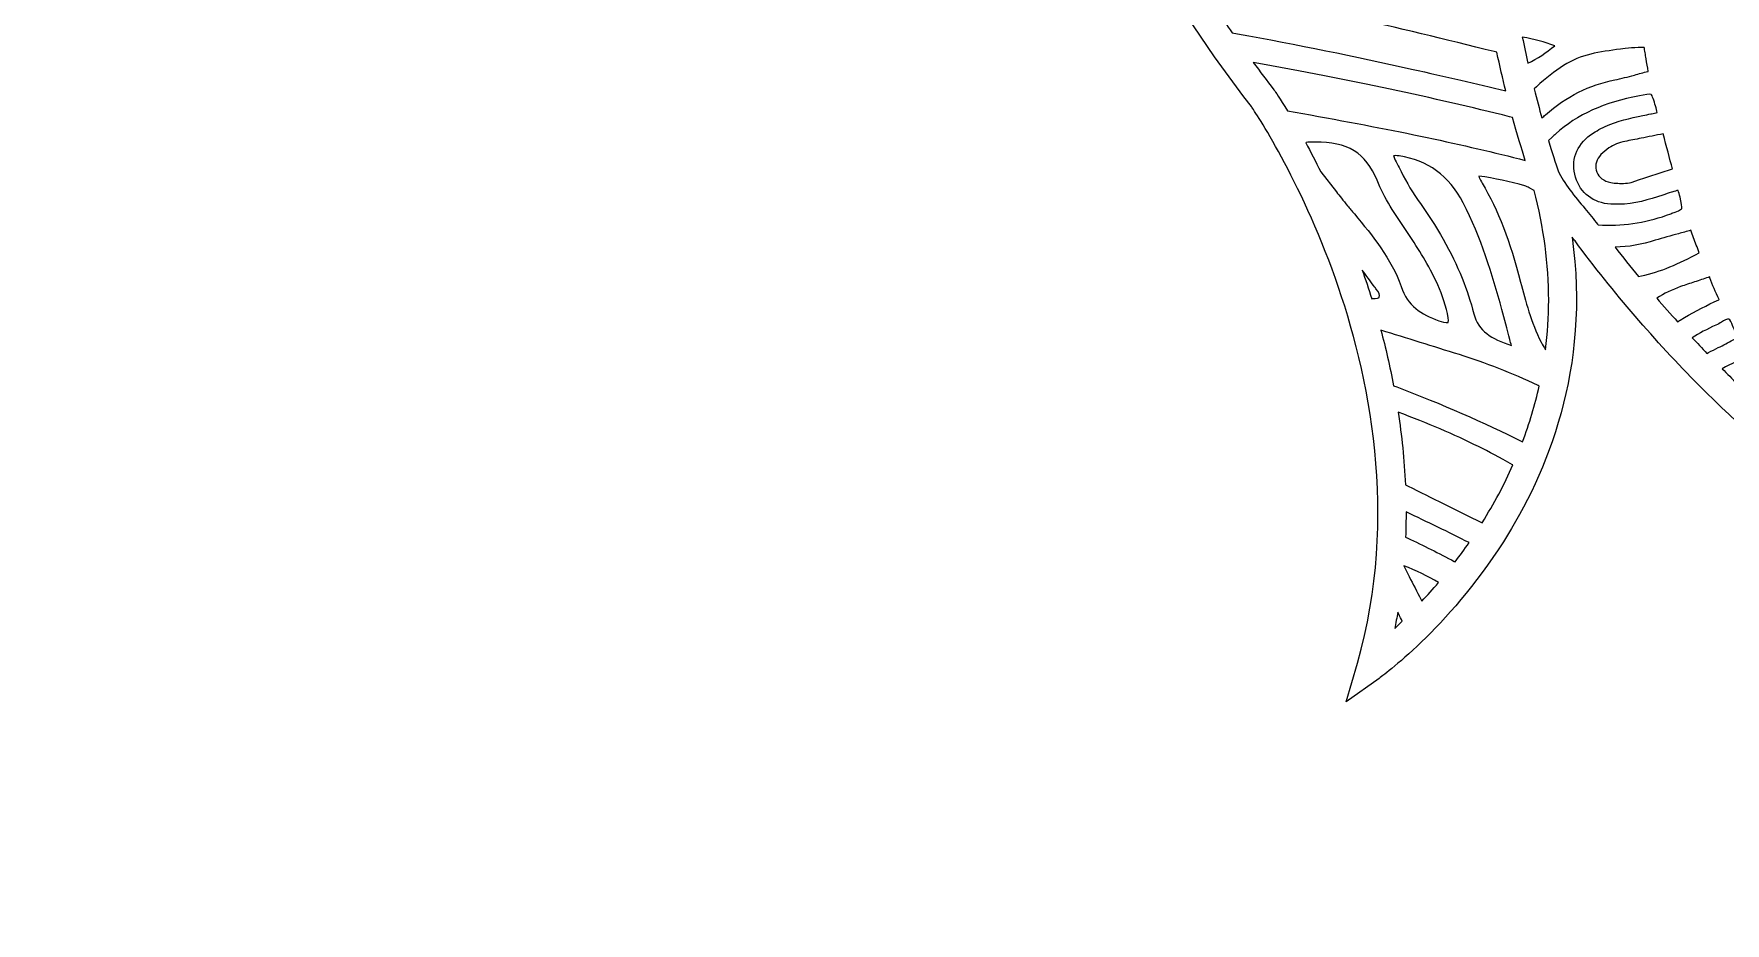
# Model space of a CAD drawing. Extents: x 126 to 8914, y -5970 to -48.
# Drawn here: x 126 to 1079, y -5970 to -5469 of the extents above; entities that cross this region are included whole.
import ezdxf

# ---------------------------------------------------------------- set-up
doc = ezdxf.new("R2010")
doc.units = 0
doc.header["$MEASUREMENT"] = 0
doc.layers.add('Layer 1', color=7, linetype='Continuous')

# ---------------------------------------------------------------- blocks, each defined once
blk = doc.blocks.new('block 5')
at = {"layer": 'Layer 1', "lineweight": 0}
for points, knots in [([(2818.21, -4035.29), (2764.98, -4085.04), (2703.32, -4112.86), (2639.92, -4115.7), (2556.38, -4119.43), (2474.39, -4091.01), (2412.29, -4065.84), (2390.15, -4056.87), (2367.8, -4047.16), (2346.17, -4037.79), (2337.96, -4034.23), (2329.71, -4030.65), (2321.4, -4027.09), (2370.2, -4027.99), (2425.96, -4026.76), (2512.78, -3944.21), (2568.47, -3891.26), (2641.86, -3817.66), (2625.5, -3731.42), (2622.21, -3714.04), (2610.78, -3672.65), (2559.78, -3632.09), (2565.05, -3641.92), (2601.55, -3712.43), (2569.23, -3767.25), (2553.89, -3793.27), (2526.47, -3811.29), (2469.72, -3823.54), (2455.32, -3826.64), (2439.55, -3829), (2422.5, -3830.6), (2491.63, -3754.35), (2533.44, -3654.19), (2546.8, -3532.56), (2561.6, -3397.97), (2537.78, -3271.79), (2515.19, -3189.65), (2510.53, -3172.76), (2505.39, -3155.8), (2499.9, -3139.21), (2495.8, -3126.87), (2490.71, -3117.41), (2484.71, -3110.84), (2484.71, -3110.84), (2488.77, -3108.46), (2488.77, -3108.46), (2487.91, -3106.99), (2467.22, -3072.31), (2420.27, -3069.9), (2389.9, -3068.35), (2355.8, -3080.81), (2318.9, -3106.96), (2293.41, -3125.04), (2266.47, -3149.76), (2238.33, -3180.89), (2186.61, -3211.53), (2146.15, -3238.95), (2111.02, -3267.11), (2058.71, -3309.06), (2001.06, -3349.19), (1934.05, -3358.54), (1877.14, -3366.49), (1825.98, -3348.74), (1771.81, -3329.95), (1743.84, -3320.25), (1714.92, -3310.21), (1685.21, -3304.09), (1598.29, -3286.15), (1534.59, -3301.57), (1500, -3348.62), (1465.41, -3301.57), (1401.71, -3286.17), (1314.79, -3304.09), (1285.08, -3310.21), (1256.16, -3320.25), (1228.19, -3329.95), (1174.02, -3348.74), (1122.86, -3366.49), (1065.95, -3358.54), (998.94, -3349.19), (941.29, -3309.06), (888.98, -3267.11), (853.85, -3238.95), (813.4, -3211.53), (761.67, -3180.89), (733.53, -3149.76), (706.59, -3125.04), (681.1, -3106.96), (644.2, -3080.81), (610.1, -3068.34), (579.73, -3069.9), (532.78, -3072.31), (512.09, -3106.99), (511.23, -3108.46), (511.23, -3108.46), (515.29, -3110.84), (515.29, -3110.84), (509.29, -3117.41), (504.2, -3126.87), (500.12, -3139.21), (494.6, -3155.81), (489.45, -3172.78), (484.81, -3189.65), (462.22, -3271.79), (438.4, -3397.97), (453.2, -3532.56), (466.56, -3654.19), (508.37, -3754.35), (577.5, -3830.6), (560.45, -3829), (544.68, -3826.64), (530.28, -3823.54), (473.53, -3811.29), (446.11, -3793.27), (430.77, -3767.25), (398.45, -3712.43), (434.95, -3641.92), (440.22, -3632.09), (389.22, -3672.65), (377.79, -3714.04), (374.5, -3731.42), (358.14, -3817.66), (431.53, -3891.26), (487.22, -3944.21), (574.04, -4026.76), (629.8, -4027.99), (678.6, -4027.09), (670.29, -4030.65), (662.04, -4034.23), (653.83, -4037.79), (632.2, -4047.16), (609.85, -4056.87), (587.71, -4065.84), (525.61, -4091.01), (443.59, -4119.44), (360.08, -4115.7), (296.68, -4112.86), (235.02, -4085.04), (181.79, -4035.29), (181.79, -4035.29), (125.56, -3982.7), (125.56, -3982.7), (125.56, -3982.7), (169.91, -4045.63), (169.91, -4045.63), (219.46, -4115.9), (304.09, -4175.64), (385.53, -4197.81), (420.7, -4207.39), (457.65, -4212.84), (496.23, -4214.15), (485.34, -4225.21), (469.98, -4241.91), (452.74, -4264.03), (422.4, -4302.95), (380.42, -4366.57), (352.73, -4448.62), (321.59, -4540.91), (314.53, -4637.18), (331.76, -4734.74), (353.22, -4856.34), (412.66, -4980.18), (508.45, -5102.83), (508.45, -5102.83), (517.04, -5113.81), (517.04, -5113.81), (517.04, -5113.81), (522.08, -5100.8), (522.08, -5100.8), (522.28, -5100.26), (543.72, -5046.12), (606.97, -4986), (618.24, -4975.3), (631.32, -4963.97), (646.37, -4952.46), (644.61, -4982.41), (643.28, -5045.33), (654.68, -5125.3), (663.93, -5190.25), (679.74, -5252.83), (701.65, -5311.3), (729.05, -5384.39), (766.12, -5451.24), (811.85, -5510), (813.74, -5512.77), (839.32, -5550.81), (859.18, -5606.87), (878.01, -5659.98), (895.42, -5740.7), (871.56, -5823.61), (871.56, -5823.61), (865.31, -5845.39), (865.31, -5845.39), (865.31, -5845.39), (883.77, -5832.24), (883.77, -5832.24), (885.33, -5831.13), (922.61, -5804.27), (953.85, -5755.29), (978.49, -5716.64), (1002.96, -5657.53), (992.58, -5583.6), (993.17, -5584.35), (993.72, -5585.04), (994.23, -5585.72), (1015.9, -5614.87), (1039.45, -5642.28), (1064.19, -5667.18), (1108.9, -5712.2), (1155.06, -5746.33), (1201.41, -5768.67), (1255.37, -5794.66), (1309.82, -5804.7), (1363.33, -5798.49), (1378.55, -5829.06), (1404.02, -5852.77), (1428.69, -5875.76), (1454.89, -5900.15), (1479.63, -5923.18), (1492.73, -5953.46), (1492.73, -5953.46), (1500, -5970.23), (1500, -5970.23), (1500, -5970.23), (1507.27, -5953.46), (1507.27, -5953.46), (1520.37, -5923.18), (1545.11, -5900.15), (1571.31, -5875.76), (1595.98, -5852.77), (1621.45, -5829.06), (1636.67, -5798.49), (1690.18, -5804.7), (1744.63, -5794.66), (1798.59, -5768.67), (1844.94, -5746.33), (1891.12, -5712.2), (1935.81, -5667.18), (1960.55, -5642.28), (1984.1, -5614.88), (2005.77, -5585.74), (2006.28, -5585.06), (2006.83, -5584.35), (2007.42, -5583.6), (1997.04, -5657.53), (2021.51, -5716.64), (2046.15, -5755.29), (2077.39, -5804.27), (2114.67, -5831.13), (2116.23, -5832.24), (2116.23, -5832.24), (2134.69, -5845.39), (2134.69, -5845.39), (2134.69, -5845.39), (2128.44, -5823.61), (2128.44, -5823.61), (2104.58, -5740.7), (2121.99, -5659.98), (2140.82, -5606.87), (2160.7, -5550.77), (2186.28, -5512.73), (2188.15, -5510), (2233.88, -5451.24), (2270.95, -5384.39), (2298.34, -5311.3), (2320.26, -5252.83), (2336.07, -5190.25), (2345.32, -5125.3), (2356.72, -5045.33), (2355.39, -4982.41), (2353.63, -4952.46), (2368.68, -4963.97), (2381.76, -4975.3), (2393.03, -4986), (2456.28, -5046.12), (2477.72, -5100.26), (2477.92, -5100.8), (2477.92, -5100.8), (2482.94, -5113.84), (2482.94, -5113.84), (2482.94, -5113.84), (2491.55, -5102.83), (2491.55, -5102.83), (2587.34, -4980.18), (2646.78, -4856.34), (2668.24, -4734.74), (2685.47, -4637.18), (2678.41, -4540.91), (2647.27, -4448.62), (2619.58, -4366.57), (2577.6, -4302.95), (2547.26, -4264.03), (2530.02, -4241.91), (2514.66, -4225.21), (2503.77, -4214.15), (2542.35, -4212.84), (2579.3, -4207.39), (2614.47, -4197.81), (2695.91, -4175.64), (2780.54, -4115.9), (2830.09, -4045.63), (2830.09, -4045.63), (2874.44, -3982.7), (2874.44, -3982.7), (2874.44, -3982.7), (2818.21, -4035.29), (2818.21, -4035.29)], [0, 0, 0, 0, 1, 1, 1, 2, 2, 2, 3, 3, 3, 4, 4, 4, 5, 5, 5, 6, 6, 6, 7, 7, 7, 8, 8, 8, 9, 9, 9, 10, 10, 10, 11, 11, 11, 12, 12, 12, 13, 13, 13, 14, 14, 14, 15, 15, 15, 16, 16, 16, 17, 17, 17, 18, 18, 18, 19, 19, 19, 20, 20, 20, 21, 21, 21, 22, 22, 22, 23, 23, 23, 24, 24, 24, 25, 25, 25, 26, 26, 26, 27, 27, 27, 28, 28, 28, 29, 29, 29, 30, 30, 30, 31, 31, 31, 32, 32, 32, 33, 33, 33, 34, 34, 34, 35, 35, 35, 36, 36, 36, 37, 37, 37, 38, 38, 38, 39, 39, 39, 40, 40, 40, 41, 41, 41, 42, 42, 42, 43, 43, 43, 44, 44, 44, 45, 45, 45, 46, 46, 46, 47, 47, 47, 48, 48, 48, 49, 49, 49, 50, 50, 50, 51, 51, 51, 52, 52, 52, 53, 53, 53, 54, 54, 54, 55, 55, 55, 56, 56, 56, 57, 57, 57, 58, 58, 58, 59, 59, 59, 60, 60, 60, 61, 61, 61, 62, 62, 62, 63, 63, 63, 64, 64, 64, 65, 65, 65, 66, 66, 66, 67, 67, 67, 68, 68, 68, 69, 69, 69, 70, 70, 70, 71, 71, 71, 72, 72, 72, 73, 73, 73, 74, 74, 74, 75, 75, 75, 76, 76, 76, 77, 77, 77, 78, 78, 78, 79, 79, 79, 80, 80, 80, 81, 81, 81, 82, 82, 82, 83, 83, 83, 84, 84, 84, 85, 85, 85, 86, 86, 86, 87, 87, 87, 88, 88, 88, 89, 89, 89, 90, 90, 90, 91, 91, 91, 92, 92, 92, 93, 93, 93, 94, 94, 94, 95, 95, 95, 96, 96, 96, 97, 97, 97, 98, 98, 98, 99, 99, 99, 100, 100, 100, 101, 101, 101, 102, 102, 102, 102]), ([(804.07, -5468.89), (804.07, -5468.89), (800.92, -5468.32), (800.92, -5468.32), (795.2, -5460.04), (789.72, -5451.7), (784.47, -5443.35), (839.95, -5452.27), (893.8, -5465.29), (948.67, -5479), (948.67, -5479), (950.16, -5479.37), (950.16, -5479.37), (951.79, -5487.01), (953.47, -5494.26), (955.16, -5501.05), (938.52, -5497.06), (921.85, -5493.26), (902.08, -5488.83), (870.53, -5481.76), (837.56, -5475.04), (804.07, -5468.89)], [0, 0, 0, 0, 1, 1, 1, 2, 2, 2, 3, 3, 3, 4, 4, 4, 5, 5, 5, 6, 6, 6, 7, 7, 7, 7]), ([(982.78, -5475.68), (977.89, -5479.56), (973.13, -5483.12), (967.71, -5485.52), (966.62, -5480.81), (965.56, -5475.9), (964.53, -5470.85), (971.15, -5471.97), (977.16, -5473.56), (982.78, -5475.68)], [0, 0, 0, 0, 1, 1, 1, 2, 2, 2, 3, 3, 3, 3]), ([(972.45, -5498.84), (977.94, -5493.87), (982.8, -5490.05), (987.75, -5486.81), (997.38, -5480.54), (1008.27, -5479.11), (1019.81, -5477.59), (1019.81, -5477.59), (1022.56, -5477.23), (1022.56, -5477.23), (1024.92, -5476.91), (1027.31, -5476.83), (1029.86, -5476.74), (1029.86, -5476.74), (1030.05, -5476.74), (1030.05, -5476.74), (1031.2, -5476.69), (1032.5, -5476.64), (1033.2, -5476.69), (1033.37, -5477.34), (1033.58, -5478.53), (1033.75, -5479.6), (1033.94, -5480.73), (1034.12, -5481.87), (1034.29, -5483.01), (1034.66, -5485.33), (1035.02, -5487.74), (1035.54, -5490.11), (1035.49, -5490.13), (1035.43, -5490.15), (1035.38, -5490.15), (1032.79, -5490.78), (1030.19, -5491.49), (1027.69, -5492.19), (1024.07, -5493.18), (1020.3, -5494.23), (1016.61, -5494.94), (1002.49, -5497.7), (989.37, -5504.3), (977.57, -5514.59), (976.89, -5515.17), (976.23, -5515.77), (975.56, -5516.38), (974.14, -5511.31), (972.67, -5505.82), (971.18, -5499.98), (971.18, -5499.98), (972.45, -5498.84), (972.45, -5498.84)], [0, 0, 0, 0, 1, 1, 1, 2, 2, 2, 3, 3, 3, 4, 4, 4, 5, 5, 5, 6, 6, 6, 7, 7, 7, 8, 8, 8, 9, 9, 9, 10, 10, 10, 11, 11, 11, 12, 12, 12, 13, 13, 13, 14, 14, 14, 15, 15, 15, 16, 16, 16, 16]), ([(824.74, -5500.8), (824.74, -5500.8), (824.49, -5500.47), (824.49, -5500.47), (820.51, -5495.37), (816.67, -5490.26), (812.88, -5485.11), (868.62, -5495.24), (914.62, -5504.98), (957.36, -5515.7), (957.36, -5515.7), (959.07, -5516.12), (959.07, -5516.12), (961.62, -5525.48), (964.06, -5533.61), (966.18, -5540.33), (931.26, -5531.32), (893.8, -5523.4), (845.1, -5514.7), (845.1, -5514.7), (832.18, -5512.42), (832.18, -5512.42), (827.87, -5505.34), (825.09, -5501.31), (824.74, -5500.8)], [0, 0, 0, 0, 1, 1, 1, 2, 2, 2, 3, 3, 3, 4, 4, 4, 5, 5, 5, 6, 6, 6, 7, 7, 7, 8, 8, 8, 8]), ([(1009.79, -5576.73), (1009.79, -5576.73), (1007.19, -5576.62), (1007.19, -5576.62), (1007.1, -5576.51), (1007.02, -5576.4), (1006.92, -5576.28), (1004.85, -5573.5), (1002.38, -5570.54), (999.77, -5567.41), (994.34, -5560.89), (987.72, -5552.97), (984.79, -5546.28), (983.29, -5541.89), (981.39, -5536.1), (979.28, -5529.13), (979.28, -5529.13), (981.18, -5527.36), (981.18, -5527.36), (981.91, -5526.68), (982.64, -5526.02), (983.37, -5525.35), (995.59, -5514.38), (1010.56, -5507.56), (1030.51, -5503.89), (1033.22, -5503.4), (1036.59, -5502.78), (1037.17, -5503.13), (1037.76, -5503.49), (1038.74, -5506.74), (1039.61, -5509.63), (1040.01, -5510.99), (1040.43, -5512.39), (1040.61, -5513.23), (1039.83, -5513.46), (1038.53, -5513.75), (1037.27, -5514.03), (1037.27, -5514.03), (1037.03, -5514.08), (1037.03, -5514.08), (1035.48, -5514.43), (1033.93, -5514.75), (1032.38, -5515.08), (1025.35, -5516.53), (1018.08, -5518.05), (1011.24, -5521.22), (1007.86, -5522.79), (1005.21, -5524.29), (1002.93, -5525.95), (994.89, -5531.78), (991.74, -5540.66), (994.51, -5549.7), (997.33, -5558.88), (1004.39, -5564.32), (1014.38, -5564.99), (1015.5, -5565.07), (1016.56, -5565.05), (1017.61, -5565.04), (1018.03, -5565.02), (1018.46, -5565.02), (1018.89, -5565.02), (1027.69, -5565), (1035.8, -5562.39), (1043.63, -5559.86), (1045.28, -5559.32), (1046.92, -5558.78), (1048.59, -5558.28), (1048.59, -5558.28), (1048.81, -5558.21), (1048.81, -5558.21), (1050.17, -5557.79), (1051.58, -5557.36), (1052.4, -5557.18), (1052.69, -5558.04), (1053.05, -5559.59), (1053.4, -5561.11), (1054.02, -5563.83), (1054.73, -5566.92), (1054.44, -5567.57), (1054.08, -5568.12), (1051.4, -5569.15), (1048.81, -5570.13), (1048.81, -5570.13), (1048.21, -5570.37), (1048.21, -5570.37), (1035.8, -5575.1), (1022.88, -5577.24), (1009.79, -5576.73)], [0, 0, 0, 0, 1, 1, 1, 2, 2, 2, 3, 3, 3, 4, 4, 4, 5, 5, 5, 6, 6, 6, 7, 7, 7, 8, 8, 8, 9, 9, 9, 10, 10, 10, 11, 11, 11, 12, 12, 12, 13, 13, 13, 14, 14, 14, 15, 15, 15, 16, 16, 16, 17, 17, 17, 18, 18, 18, 19, 19, 19, 20, 20, 20, 21, 21, 21, 22, 22, 22, 23, 23, 23, 24, 24, 24, 25, 25, 25, 26, 26, 26, 27, 27, 27, 28, 28, 28, 29, 29, 29, 29]), ([(1043.93, -5525.29), (1045.82, -5532.62), (1047.54, -5539.08), (1049.22, -5545.01), (1043, -5547.01), (1036.73, -5549.11), (1030.65, -5551.14), (1030.65, -5551.14), (1025.92, -5552.74), (1025.92, -5552.74), (1024.52, -5553.2), (1022.94, -5553.23), (1021.53, -5553.24), (1021.14, -5553.26), (1020.77, -5553.26), (1020.57, -5553.27), (1017.31, -5553.24), (1015, -5553.1), (1012.83, -5552.4), (1009.38, -5551.3), (1006.95, -5548.91), (1006.18, -5545.83), (1005.42, -5542.83), (1006.38, -5539.63), (1008.84, -5537.07), (1010.23, -5535.62), (1011.73, -5534.37), (1013.35, -5533.31), (1016.04, -5531.54), (1019.05, -5530.31), (1022.34, -5529.62), (1025.38, -5528.99), (1028.4, -5528.41), (1031.44, -5527.8), (1035.54, -5527.01), (1039.77, -5526.19), (1043.93, -5525.29)], [0, 0, 0, 0, 1, 1, 1, 2, 2, 2, 3, 3, 3, 4, 4, 4, 5, 5, 5, 6, 6, 6, 7, 7, 7, 8, 8, 8, 9, 9, 9, 10, 10, 10, 11, 11, 11, 12, 12, 12, 12]), ([(865.99, -5565.83), (863.52, -5562.82), (861.53, -5560.33), (859.72, -5558.02), (859.72, -5558.02), (850.97, -5546.82), (850.97, -5546.82), (848.01, -5540.82), (845.14, -5535.34), (842.48, -5530.4), (842.48, -5530.4), (842.64, -5530.31), (842.64, -5530.31), (842.78, -5530.23), (843.67, -5529.83), (847.53, -5530.02), (847.53, -5530.02), (847.64, -5530.04), (847.64, -5530.04), (847.64, -5530.04), (847.74, -5530.02), (847.74, -5530.02), (865.99, -5529.69), (876.42, -5536.12), (882.63, -5551.5), (886.71, -5561.66), (892.98, -5570.94), (899.03, -5579.9), (901.99, -5584.27), (905.03, -5588.78), (907.75, -5593.29), (912.99, -5601.98), (919.4, -5613.63), (922.39, -5626.68), (923.29, -5630.63), (922.72, -5631.62), (922.74, -5631.62), (922.68, -5631.65), (921.58, -5632.14), (917.47, -5630.68), (907.42, -5627.12), (899.95, -5622.48), (896.15, -5611.35), (890.8, -5595.67), (880.14, -5582.86), (869.85, -5570.47), (868.56, -5568.93), (867.27, -5567.38), (865.99, -5565.83)], [0, 0, 0, 0, 1, 1, 1, 2, 2, 2, 3, 3, 3, 4, 4, 4, 5, 5, 5, 6, 6, 6, 7, 7, 7, 8, 8, 8, 9, 9, 9, 10, 10, 10, 11, 11, 11, 12, 12, 12, 13, 13, 13, 14, 14, 14, 15, 15, 15, 16, 16, 16, 16]), ([(931.15, -5564.23), (941.32, -5583.73), (947.53, -5604.58), (953.01, -5624.25), (954.54, -5629.75), (955.98, -5635.37), (957.52, -5641.32), (957.8, -5642.44), (958.09, -5643.57), (958.39, -5644.72), (946.94, -5640.73), (939.74, -5636.67), (937.18, -5626.74), (935.44, -5619.98), (933.25, -5613.32), (930.58, -5606.68), (924.7, -5592.09), (916.47, -5577.62), (905.41, -5562.28), (901.43, -5556.77), (898.19, -5550.44), (895.05, -5544.31), (894.34, -5542.94), (893.63, -5541.54), (892.92, -5540.18), (892.24, -5538.89), (892.05, -5538.11), (891.98, -5537.73), (892.41, -5537.63), (893.33, -5537.54), (895.1, -5537.79), (911.31, -5540.18), (923.1, -5548.83), (931.15, -5564.23)], [0, 0, 0, 0, 1, 1, 1, 2, 2, 2, 3, 3, 3, 4, 4, 4, 5, 5, 5, 6, 6, 6, 7, 7, 7, 8, 8, 8, 9, 9, 9, 10, 10, 10, 11, 11, 11, 11]), ([(977.62, -5647), (976.69, -5645.62), (975.86, -5644.23), (975.12, -5642.74), (969.56, -5631.62), (966.22, -5619.43), (963.52, -5608.87), (957.71, -5586.07), (950.84, -5568.34), (941.91, -5553.08), (941.91, -5553.08), (941.45, -5552.34), (941.45, -5552.34), (940.77, -5551.18), (940.18, -5550.24), (939.93, -5549.11), (949.03, -5550.41), (957.57, -5552.23), (965.88, -5554.67), (966.83, -5554.95), (967.7, -5555.3), (968.46, -5555.71), (968.46, -5555.71), (971.16, -5557.2), (971.16, -5557.2), (976.66, -5578.13), (979.39, -5598.8), (979.39, -5619.14), (979.39, -5628.5), (978.78, -5637.77), (977.62, -5647)], [0, 0, 0, 0, 1, 1, 1, 2, 2, 2, 3, 3, 3, 4, 4, 4, 5, 5, 5, 6, 6, 6, 7, 7, 7, 8, 8, 8, 9, 9, 9, 10, 10, 10, 10]), ([(1029.94, -5605.67), (1025.49, -5600.26), (1021.11, -5594.78), (1016.8, -5589.22), (1024.38, -5589.07), (1031.98, -5587.78), (1039.47, -5585.35), (1043.74, -5583.97), (1048.21, -5582.77), (1052.53, -5581.61), (1054.85, -5580.99), (1057.2, -5580.37), (1059.52, -5579.71), (1060.47, -5582.51), (1061.53, -5585.3), (1062.58, -5587.99), (1063.15, -5589.49), (1063.72, -5590.98), (1064.27, -5592.47), (1052.53, -5598.47), (1042.55, -5603.22), (1031.62, -5605.34), (1031.62, -5605.34), (1029.94, -5605.67), (1029.94, -5605.67)], [0, 0, 0, 0, 1, 1, 1, 2, 2, 2, 3, 3, 3, 4, 4, 4, 5, 5, 5, 6, 6, 6, 7, 7, 7, 8, 8, 8, 8]), ([(883.91, -5617.4), (883.78, -5617.73), (883.74, -5617.86), (881.55, -5618.08), (881.11, -5618.11), (880.65, -5618.16), (880.19, -5618.22), (880.19, -5618.22), (879.65, -5618.3), (879.65, -5618.3), (877.91, -5612.7), (876.12, -5607.32), (874.3, -5602.17), (876.66, -5605.37), (879, -5608.55), (881.36, -5611.75), (881.57, -5612.03), (881.8, -5612.33), (882.04, -5612.64), (883.94, -5615.12), (884.45, -5616.1), (883.91, -5617.4)], [0, 0, 0, 0, 1, 1, 1, 2, 2, 2, 3, 3, 3, 4, 4, 4, 5, 5, 5, 6, 6, 6, 7, 7, 7, 7]), ([(1052.89, -5630.79), (1052.89, -5630.79), (1052.07, -5631.33), (1052.07, -5631.33), (1048.11, -5626.95), (1044.17, -5622.51), (1040.29, -5617.99), (1044.42, -5615.36), (1048.95, -5613.14), (1053.76, -5611.43), (1056.37, -5610.51), (1059, -5609.64), (1061.65, -5608.79), (1064.19, -5607.95), (1066.76, -5607.11), (1069.29, -5606.22), (1069.64, -5606.1), (1069.88, -5606.03), (1070.05, -5606), (1070.1, -5606.11), (1070.18, -5606.29), (1070.26, -5606.49), (1071.63, -5610.45), (1073.41, -5614.55), (1075.51, -5618.7), (1075.43, -5618.75), (1075.34, -5618.79), (1075.24, -5618.84), (1075.24, -5618.84), (1072.71, -5620.06), (1072.71, -5620.06), (1066.32, -5623.15), (1059.7, -5626.34), (1053.52, -5630.35), (1053.3, -5630.49), (1053.1, -5630.65), (1052.89, -5630.79)], [0, 0, 0, 0, 1, 1, 1, 2, 2, 2, 3, 3, 3, 4, 4, 4, 5, 5, 5, 6, 6, 6, 7, 7, 7, 8, 8, 8, 9, 9, 9, 10, 10, 10, 11, 11, 11, 12, 12, 12, 12]), ([(1069.47, -5648.62), (1069.47, -5648.62), (1068.61, -5649.06), (1068.61, -5649.06), (1065.81, -5646.15), (1063.01, -5643.2), (1060.24, -5640.23), (1064.21, -5637.73), (1068.61, -5635.4), (1073.68, -5633.14), (1074.77, -5632.66), (1075.8, -5632.04), (1076.78, -5631.46), (1078.17, -5630.62), (1080.09, -5629.46), (1080.88, -5629.76), (1081.57, -5630.02), (1082.46, -5632.07), (1083.06, -5633.44), (1083.52, -5634.51), (1084.01, -5635.64), (1084.63, -5636.68), (1085.25, -5637.73), (1085.99, -5638.98), (1086.34, -5639.74), (1085.67, -5640.2), (1084.46, -5640.86), (1083.35, -5641.48), (1080.63, -5643), (1077.76, -5644.44), (1074.99, -5645.81), (1073.14, -5646.73), (1071.29, -5647.65), (1069.47, -5648.62)], [0, 0, 0, 0, 1, 1, 1, 2, 2, 2, 3, 3, 3, 4, 4, 4, 5, 5, 5, 6, 6, 6, 7, 7, 7, 8, 8, 8, 9, 9, 9, 10, 10, 10, 11, 11, 11, 11]), ([(964.64, -5698.97), (942.53, -5687.81), (919.35, -5677.68), (893.79, -5668.01), (893.79, -5668.01), (892, -5667.33), (892, -5667.33), (889.91, -5656.39), (887.46, -5645.91), (884.8, -5635.98), (899.55, -5640.56), (914.3, -5645.17), (929.04, -5649.79), (943.79, -5654.43), (958.72, -5660.27), (973.4, -5667.15), (973.4, -5667.15), (974.09, -5667.47), (974.09, -5667.47), (971.73, -5678.08), (968.58, -5688.59), (964.64, -5698.97)], [0, 0, 0, 0, 1, 1, 1, 2, 2, 2, 3, 3, 3, 4, 4, 4, 5, 5, 5, 6, 6, 6, 7, 7, 7, 7]), ([(1094.82, -5673.93), (1094.82, -5673.93), (1094.32, -5674.31), (1094.32, -5674.31), (1088.59, -5668.97), (1082.86, -5663.45), (1077.14, -5657.73), (1082.22, -5654.9), (1087.45, -5652.54), (1092.7, -5650.72), (1092.88, -5650.66), (1093, -5650.63), (1093.1, -5650.6), (1093.15, -5650.67), (1093.21, -5650.77), (1093.27, -5650.88), (1095.74, -5655.44), (1098.4, -5659.97), (1100.97, -5664.34), (1100.97, -5664.34), (1102.77, -5667.41), (1102.77, -5667.41), (1100.3, -5669.7), (1097.63, -5671.9), (1094.82, -5673.93)], [0, 0, 0, 0, 1, 1, 1, 2, 2, 2, 3, 3, 3, 4, 4, 4, 5, 5, 5, 6, 6, 6, 7, 7, 7, 8, 8, 8, 8]), ([(941.89, -5744.51), (941.89, -5744.51), (941.61, -5744.37), (941.61, -5744.37), (926.87, -5737.15), (913.32, -5730.46), (900.17, -5723.89), (900.17, -5723.89), (898.62, -5723.1), (898.62, -5723.1), (897.98, -5709.02), (896.56, -5695.36), (894.55, -5682.25), (911.2, -5688.4), (926.03, -5694.74), (939.84, -5701.63), (945.63, -5704.53), (951.72, -5707.77), (959.01, -5711.84), (959.01, -5711.84), (959.26, -5711.98), (959.26, -5711.98), (954.37, -5722.97), (948.57, -5733.81), (941.89, -5744.51)], [0, 0, 0, 0, 1, 1, 1, 2, 2, 2, 3, 3, 3, 4, 4, 4, 5, 5, 5, 6, 6, 6, 7, 7, 7, 8, 8, 8, 8]), ([(926.65, -5766.55), (926.65, -5766.55), (926.16, -5766.29), (926.16, -5766.29), (917.56, -5761.81), (908.75, -5757.4), (899.93, -5753.16), (899.93, -5753.16), (898.71, -5752.59), (898.71, -5752.59), (898.9, -5747.84), (898.98, -5743.14), (898.98, -5738.47), (910.99, -5744.05), (922.95, -5749.86), (934.53, -5755.75), (931.92, -5759.5), (929.29, -5763.1), (926.65, -5766.55)], [0, 0, 0, 0, 1, 1, 1, 2, 2, 2, 3, 3, 3, 4, 4, 4, 5, 5, 5, 6, 6, 6, 6]), ([(907.96, -5788.74), (907.96, -5788.74), (906.55, -5786.07), (906.55, -5786.07), (904.33, -5781.87), (902.04, -5777.52), (899.99, -5773.26), (899.99, -5773.26), (897.82, -5768.75), (897.82, -5768.75), (904.69, -5771.49), (911.22, -5774.67), (917.25, -5778.25), (914.08, -5781.98), (910.96, -5785.48), (907.96, -5788.74)], [0, 0, 0, 0, 1, 1, 1, 2, 2, 2, 3, 3, 3, 4, 4, 4, 5, 5, 5, 5]), ([(892.62, -5804.11), (893.23, -5801.06), (893.79, -5798), (894.31, -5794.96), (895.01, -5796.34), (895.69, -5797.73), (896.37, -5799.14), (896.37, -5799.14), (896.83, -5800.09), (896.83, -5800.09), (895.39, -5801.5), (893.96, -5802.86), (892.62, -5804.11)], [0, 0, 0, 0, 1, 1, 1, 2, 2, 2, 3, 3, 3, 4, 4, 4, 4])]:
    blk.add_open_spline(points, degree=3, knots=knots, dxfattribs=at)

msp = doc.modelspace()

# ---------------------------------------------------------------- block references
at = {"layer": 'Layer 1'}
msp.add_blockref('block 5', (0, 0), dxfattribs=at)

doc.saveas('drawing.dxf')
